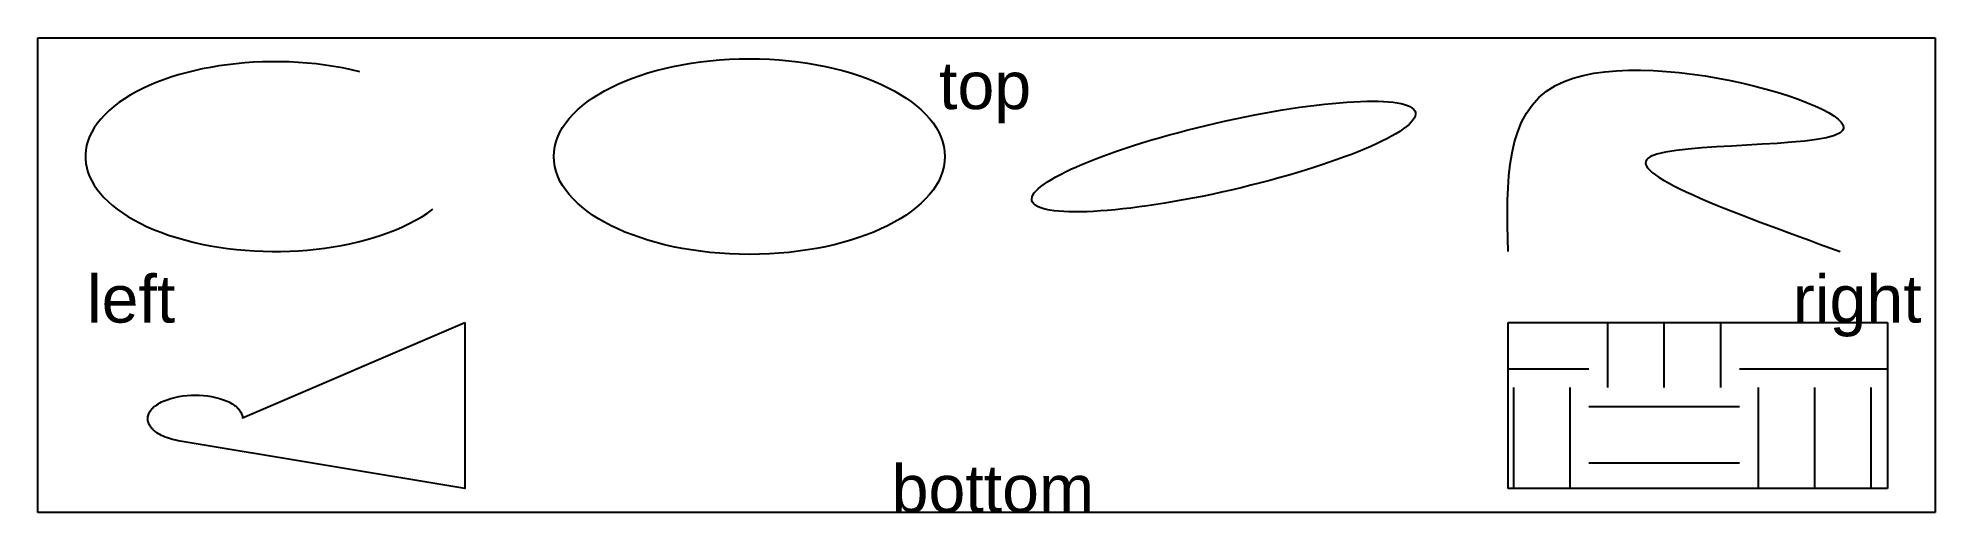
# Model space of a CAD drawing. Header units: millimetres. Extents: x -20 to 20, y 70 to 80.
import ezdxf

# ---------------------------------------------------------------- set-up
doc = ezdxf.new("R2010")
doc.units = ezdxf.units.MM
doc.layers.get('0').update_dxf_attribs({"lineweight": 25})
doc.styles.add('textstyle3', font='Arial.ttf')

msp = doc.modelspace()

# ---------------------------------------------------------------- hatches: boundary and pattern name
at = {"transparency": 33554687}
h = msp.add_hatch(dxfattribs=at)
h.set_pattern_fill('EARTH', color=256, scale=0.5, style=0)
h.paths.add_polyline_path([(11, 74), (19, 74), (19, 70.5), (11, 70.5)], flags=0)

# ---------------------------------------------------------------- linework, layer by layer
for p, q in [((-20, 80), (20, 80)), ((-20, 70), (-20, 80)), ((20, 80), (20, 70)), ((11, 74), (19, 74)), ((11, 70.5), (11, 74)), ((19, 74), (19, 70.5)), ((19, 70.5), (11, 70.5)), ((20, 70), (-20, 70))]:
    msp.add_line(p, q)
msp.add_lwpolyline([(-11, 74), (-11, 70.5), (-17, 71.5, -0.052052), (-17.359, 71.606, -0.050149), (-17.493, 71.68, -0.038317), (-17.56, 71.734, -0.033684), (-17.603, 71.777, -0.032278), (-17.632, 71.815, -0.033538), (-17.653, 71.852, -0.039928), (-17.67, 71.893, -0.081797), (-17.684, 71.974, -0.081797), (-17.67, 72.056, -0.039928), (-17.653, 72.096, -0.033538), (-17.632, 72.133, -0.032278), (-17.603, 72.172, -0.033684), (-17.56, 72.215, -0.038317), (-17.493, 72.268, -0.050149), (-17.359, 72.343, -0.096323), (-16.684, 72.474, -0.096323), (-16.008, 72.343, -0.050149), (-15.875, 72.268, -0.038317), (-15.807, 72.215, -0.033684), (-15.765, 72.172, -0.032278), (-15.736, 72.133, -0.033538), (-15.714, 72.096, -0.039928), (-15.697, 72.056, -0.066775), (-15.684, 71.99), (-11, 74)], format="xyb")
msp.add_ellipse((-15, 77.5), major_axis=(4, 0), ratio=0.5, start_param=1.107149, end_param=5.695183)
for centre, major_axis, ratio in [((-5, 77.5), (4.123, 0), 0.5), ((5, 77.5), (4.042, 0.929), 0.174453)]:
    msp.add_ellipse(centre, major_axis=major_axis, ratio=ratio)
msp.add_open_spline([(11, 75.5), (10.961, 76.96), (10.857, 80.859), (21.982, 77.501), (11.287, 77.926), (15.686, 76.336), (18, 75.5)], degree=3, knots=[0, 0, 0, 0, 3.640055, 9.722817, 13.753946, 18.226082, 18.226082, 18.226082, 18.226082])

# ---------------------------------------------------------------- texts
at = {"char_height": 1, "attachment_point": 1, "style": 'textstyle3'}
for s, insert in [('top', (-1, 79.5)), ('left', (-18.967, 75)), ('right', (17, 75)), ('bottom', (-2, 71))]:
    msp.add_mtext(s, dxfattribs=dict(at, insert=insert))

doc.saveas('drawing.dxf')
